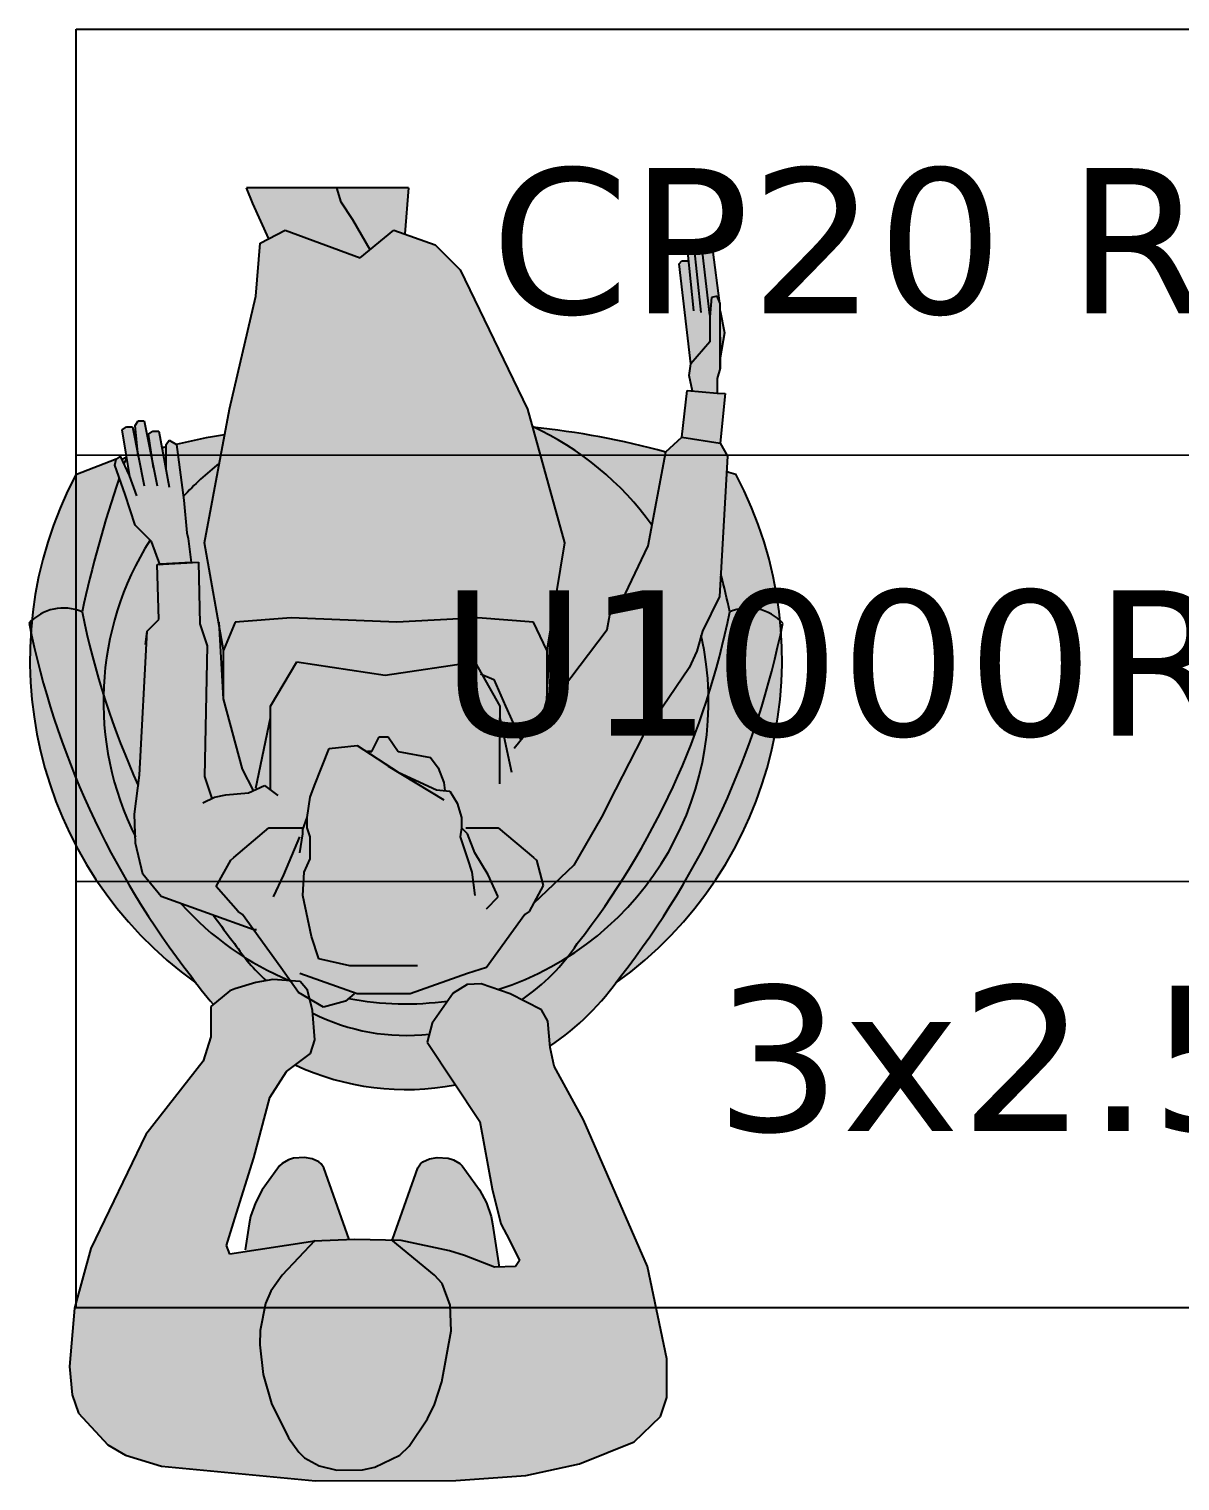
# Model space of a CAD drawing. Header units: millimetres. Extents: x 71819 to 78266, y 23672 to 38445.
# Drawn here: x 74398.6 to 74505.5, y 32981.2 to 33116.1 of the extents above; entities that cross this region are included whole.
import ezdxf
from ezdxf.enums import TextEntityAlignment as Align

# ---------------------------------------------------------------- set-up
doc = ezdxf.new("R2010")
doc.units = ezdxf.units.MM
doc.linetypes.add('ACAD_ISO03W100', pattern=[30, 12, -18])
doc.layers.add('Plan Archi', color=8, linetype='Continuous')
doc.layers.add('PRISES DE COURANT', color=5, linetype='Continuous')
doc.layers.add('STRUCTURE POUTRES', color=5, linetype='ACAD_ISO03W100', lineweight=20)
doc.styles.add('Verdana', font='verdana.ttf')

# ---------------------------------------------------------------- blocks, each defined once
blk = doc.blocks.new('ETIQ ECL')
at = {"color": 6, "linetype": 'ByBlock'}
blk.add_lwpolyline([(-28.092, 19.8), (28.092, 19.8), (28.092, -19.8), (-28.092, -19.8)], close=True, dxfattribs=at)
at = {"layer": 'STRUCTURE POUTRES', "color": 6, "linetype": 'ByBlock'}
for points in [[(-28.092, 19.8), (28.092, 19.8), (28.092, 6.6), (-28.092, 6.6)], [(-28.092, 6.6), (28.092, 6.6), (28.092, -6.6), (-28.092, -6.6)], [(-28.092, -6.6), (28.092, -6.6), (28.092, -19.8), (-28.092, -19.8)]]:
    blk.add_lwpolyline(points, close=True, dxfattribs=at)
at = {"layer": 'STRUCTURE POUTRES', "color": 6, "linetype": 'ByBlock', "style": 'Verdana'}
for tag, p in [('CIRCUIT', (0.326, 10.993)), ('CABLE', (-0.49, -2.078)), ('SECTION', (0.374, -14.321))]:
    blk.add_attdef(tag, text='', height=4.5, dxfattribs=at).set_placement(p, align=Align.CENTER)

msp = doc.modelspace()

# ---------------------------------------------------------------- hatches: boundary and pattern name
at = {"layer": 'Plan Archi', "true_color": 0xffffff}
h = msp.add_hatch(color=7, dxfattribs=at)
h.dxf.hatch_style = 1
h.paths.add_polyline_path([(74414.9, 33068.33), (74416.67, 33058.37), (74417.76, 33060.96), (74422.95, 33061.37), (74432.78, 33060.96), (74440.28, 33061.37), (74445.47, 33060.96), (74446.69, 33058.37), (74448.33, 33068.33), (74444.92, 33080.75), (74438.64, 33093.71), (74436.32, 33096.03), (74432.5, 33097.4), (74429.36, 33094.8), (74422.4, 33097.4), (74420.08, 33096.17), (74419.67, 33091.26), (74417.22, 33080.75)])
h.paths.add_polyline_path([(74432.5, 33097.4), (74433.51, 33097.04), (74433.85, 33101.31), (74427.2, 33101.31), (74427.59, 33099.99), (74428.68, 33098.35), (74430.29, 33095.57)])
h.paths.add_polyline_path([(74429.36, 33094.8), (74430.29, 33095.57), (74428.68, 33098.35), (74427.59, 33099.99), (74427.2, 33101.31), (74418.8, 33101.31), (74419.4, 33099.85), (74420.89, 33096.6), (74422.4, 33097.4)])
h.paths.add_polyline_path([(74459.25, 33078.15), (74462.8, 33077.61), (74463.25, 33082.2), (74462.52, 33082.25), (74459.73, 33082.48)])
h.paths.add_polyline_path([(74462.8, 33084.57), (74462.8, 33087.43), (74462.8, 33087.57), (74462.8, 33090.57), (74462.52, 33091.26), (74461.98, 33091.12), (74461.84, 33089.34), (74461.84, 33087.02), (74460.07, 33084.98), (74459.93, 33083.89), (74460.22, 33082.44), (74462.52, 33082.25), (74462.52, 33083.61)])
h = msp.add_hatch(color=7, dxfattribs=at)
h.dxf.hatch_style = 1
h.paths.add_polyline_path([(74459.66, 33088.39), (74460.07, 33084.98), (74461.84, 33087.02), (74461.84, 33089.34), (74461.98, 33091.12), (74462.52, 33091.26), (74462.7, 33090.82), (74462.12, 33095.35), (74461.71, 33095.35), (74461.43, 33095.35), (74461.3, 33096.17), (74460.89, 33096.17), (74460.34, 33096.17), (74460.43, 33095.35), (74460.34, 33095.35), (74459.8, 33095.35), (74459.88, 33094.53), (74459.25, 33094.53), (74458.98, 33094.26)])
h = msp.add_hatch(color=7, dxfattribs=at)
h.dxf.hatch_style = 1
h.paths.add_polyline_path([(74462.8, 33085.52), (74463.21, 33087.84), (74462.8, 33089.89), (74462.8, 33087.57)])
h = msp.add_hatch(color=7, dxfattribs=at)
h.dxf.hatch_style = 1
h.paths.add_polyline_path([(74409.99, 33068.47), (74410.78, 33066.35), (74413.68, 33066.52), (74413.4, 33068.74), (74413.26, 33069.28), (74412.99, 33072.29), (74412.31, 33077.47), (74411.62, 33077.88), (74411.35, 33077.47), (74411.35, 33077.26, 0.001369), (74410.95, 33077.16), (74410.67, 33078.7), (74410.12, 33078.7), (74409.71, 33078.43), (74410.19, 33075.31), (74409.3, 33079.66), (74408.76, 33079.66), (74408.48, 33079.25), (74408.76, 33076.38), (74408.21, 33079.11), (74407.67, 33079.11), (74407.26, 33078.84), (74407.98, 33074.49), (74407.94, 33074.61), (74407.12, 33076.38), (74406.71, 33076.11), (74406.57, 33075.56), (74407.53, 33072.83), (74408.48, 33069.97)])
h = msp.add_hatch(color=7, dxfattribs=at)
h.dxf.hatch_style = 1
h.paths.add_polyline_path([(74398.88, 33061.14, -0.292249), (74403.55, 33061.93, -0.028149), (74406.99, 33074.36), (74406.57, 33075.56), (74406.71, 33076.11), (74402.96, 33074.66, 0.096549)])
h.paths.add_polyline_path([(74414.11, 33027.46, -0.008687), (74413.63, 33028.15, -0.114135), (74398.79, 33060.05, 0.260508)])
h.paths.add_polyline_path([(74456.47, 33069.97), (74457.75, 33076.78, 0.041394), (74445.55, 33079.05, -0.128467)])
h = msp.add_hatch(color=7, dxfattribs=at)
h.dxf.hatch_style = 1
h.paths.add_polyline_path([(74449.53, 33031.11, -0.020541), (74448.6, 33029.84, 0.263343), (74461.71, 33054.22, -0.090174)], flags=17)
h.paths.add_polyline_path([(74447.1, 33060.8), (74446.69, 33053.86), (74446.35, 33052.57), (74448.06, 33054.68), (74452.29, 33060.28), (74452.56, 33061.64), (74453.38, 33062.32), (74456.11, 33068.06), (74456.47, 33069.97, 0.128467), (74445.55, 33079.05, 0.000565), (74445.38, 33079.07), (74448.33, 33068.33)])
h.paths.add_polyline_path([(74416.67, 33058.37), (74416.67, 33053.86), (74416.29, 33060.52), (74414.9, 33068.33), (74416.28, 33075.72, 0.040509), (74412.94, 33072.64), (74412.99, 33072.29), (74413.26, 33069.28), (74413.4, 33068.74), (74413.68, 33066.52), (74410.53, 33066.33), (74410.67, 33061.23), (74409.58, 33060.14), (74408.89, 33046.77), (74408.41, 33043.13), (74408.51, 33040.44), (74409.18, 33037.57), (74410.89, 33035.48), (74419.48, 33032.38), (74421.99, 33028.89), (74422.86, 33027.67), (74423.8, 33027.59), (74424.48, 33026.79), (74424.69, 33025.95), (74425.95, 33025.21), (74428, 33025.75), (74428.9, 33026.5), (74429.09, 33026.43), (74434, 33026.43), (74439.33, 33028.34), (74441.1, 33028.89), (74444.65, 33033.8), (74445.06, 33034.08), (74445.46, 33034.83), (74449.2, 33038.39), (74451.79, 33042.84), (74453.07, 33045.41), (74455.63, 33050.39), (74459.93, 33056.73), (74460.63, 33058.29), (74461.16, 33060.14), (74462.75, 33063.36), (74463.48, 33076.38), (74462.8, 33077.61), (74459.25, 33078.15), (74457.75, 33076.79), (74456.11, 33068.06), (74453.38, 33062.32), (74452.56, 33061.64), (74452.29, 33060.28), (74448.06, 33054.68), (74446.35, 33052.57), (74446.69, 33053.86), (74446.69, 33058.37), (74445.47, 33060.96), (74440.28, 33061.37), (74432.78, 33060.96), (74422.95, 33061.37), (74417.76, 33060.96)])
h.paths.add_polyline_path([(74432.91, 33047.04), (74431.96, 33047.59), (74429.09, 33049.5)], flags=16)
h.paths.add_polyline_path([(74405.53, 33054.22, 0.03092), (74408.76, 33045.8), (74408.89, 33046.77), (74409.58, 33060.14), (74410.67, 33061.23), (74410.53, 33066.33), (74410.78, 33066.35), (74409.99, 33068.47), (74409.85, 33068.6, 0.136056)])
h.paths.add_polyline_path([(74413.63, 33028.15, 0.035379), (74415.74, 33025.47), (74417.26, 33026.72), (74417.74, 33026.92), (74419.69, 33027.51), (74420.63, 33027.68, -0.038546), (74418.63, 33029.84, -0.068994), (74412.73, 33034.82), (74410.89, 33035.48), (74409.18, 33037.57), (74408.51, 33040.44), (74408.49, 33041.03, -0.122041), (74405.53, 33054.22, -0.027275), (74403.55, 33061.93, 0.292249), (74398.88, 33061.14, 0.007458), (74398.79, 33060.05, 0.114135)])
h.paths.add_polyline_path([(74403.55, 33061.93, 0.027275), (74405.53, 33054.22, -0.136056), (74409.85, 33068.6), (74408.48, 33069.97), (74407.53, 33072.83), (74406.99, 33074.36, 0.028149)])
h.paths.add_polyline_path([(74412.94, 33072.64, -0.040509), (74416.28, 33075.72), (74416.78, 33078.39, 0.015204), (74412.3, 33077.49)])
h.paths.add_polyline_path([(74451.79, 33042.84), (74449.2, 33038.39), (74445.46, 33034.83), (74445.06, 33034.08), (74444.65, 33033.8), (74441.1, 33028.89), (74439.33, 33028.34), (74434, 33026.43), (74429.09, 33026.43), (74428.9, 33026.5), (74428.32, 33026.02, 0.082095), (74437.48, 33025.78), (74437.99, 33026.52), (74439.29, 33027.31), (74440.61, 33027.37), (74442.15, 33026.84, 0.063579), (74448.6, 33029.84, 0.020541), (74449.53, 33031.11, 0.090174), (74461.71, 33054.22, 0.049524), (74461.04, 33059.73), (74460.63, 33058.29), (74459.93, 33056.73), (74455.63, 33050.39), (74453.07, 33045.41)], flags=17)
h.paths.add_polyline_path([(74461.71, 33054.22, 0.027275), (74463.69, 33061.93, 0.007853), (74462.87, 33065.44), (74462.75, 33063.36), (74461.16, 33060.14), (74461.04, 33059.73, -0.049524)])
h.paths.add_polyline_path([(74417.71, 33031.11, 0.020541), (74418.63, 33029.84, 0.04204), (74422.82, 33027.67), (74422.86, 33027.67), (74421.99, 33028.89), (74419.48, 33032.38), (74415.75, 33033.72, 0.011168)], flags=17)
h.paths.add_polyline_path([(74418.63, 33029.84, -0.020541), (74417.71, 33031.11, -0.011168), (74415.75, 33033.72), (74412.73, 33034.82, 0.068994)], flags=17)
h.paths.add_polyline_path([(74408.49, 33041.03), (74408.41, 33043.13), (74408.76, 33045.8, -0.03092), (74405.53, 33054.22, 0.122041)], flags=17)
h.paths.add_polyline_path([(74435.79, 33022.71), (74436.06, 33023.73), (74437.48, 33025.78, -0.082095), (74428.32, 33026.02), (74428, 33025.75), (74425.95, 33025.21), (74424.69, 33025.95), (74424.95, 33024.88), (74424.97, 33024.66, 0.146984)])
h.paths.add_polyline_path([(74442.15, 33026.84), (74443.31, 33026.44), (74444.37, 33025.9, 0.076097), (74448.6, 33029.84, -0.063579)], flags=16)
h.paths.add_polyline_path([(74424.75, 33020.9), (74423.34, 33019.84, 0.159146), (74438.21, 33017.99), (74435.59, 33021.94), (74435.79, 33022.71, -0.146984), (74424.97, 33024.66), (74425.17, 33022.18)])
h = msp.add_hatch(color=7, dxfattribs=at)
h.dxf.hatch_style = 1
h.paths.add_polyline_path([(74468.45, 33060.05, -0.114492), (74453.54, 33028.06, -0.007769), (74453.11, 33027.45, 0.260671)])
h.paths.add_polyline_path([(74468.45, 33060.05, 0.007458), (74468.35, 33061.14, 0.292249), (74463.69, 33061.93, -0.027275), (74461.71, 33054.22, -0.263343), (74448.6, 33029.84, -0.076097), (74444.37, 33025.9), (74446.22, 33024.96), (74446.8, 33023.89), (74446.99, 33021.59, 0.096222), (74453.54, 33028.06, 0.114492)])
h.paths.add_polyline_path([(74464.25, 33074.72, -0.047369), (74463.4, 33074.99), (74462.87, 33065.44, -0.007853), (74463.69, 33061.93, -0.292249), (74468.35, 33061.14, 0.096987)])
h.paths.add_polyline_path([(74453.38, 33062.32), (74452.56, 33061.64), (74452.29, 33060.28), (74448.06, 33054.68), (74444.29, 33050.02), (74442.87, 33053.18), (74441.78, 33055.64), (74440.65, 33056.14), (74440.01, 33057.27), (74431.68, 33056.05), (74423.5, 33057.27), (74421.04, 33053.18), (74421.04, 33052.09), (74421.04, 33049.63), (74421.04, 33045.39), (74420.49, 33045.81), (74418.99, 33045.13), (74416.9, 33044.93), (74415.85, 33044.72), (74415.58, 33044.59), (74414.9, 33046.63), (74415.17, 33058.78), (74414.49, 33060.82), (74414.35, 33066.55), (74410.53, 33066.33), (74410.67, 33061.23), (74409.58, 33060.14), (74408.89, 33046.77), (74408.41, 33043.13), (74408.51, 33040.44), (74409.18, 33037.57), (74410.89, 33035.48), (74419.48, 33032.38), (74421.99, 33028.89), (74422.86, 33027.67), (74423.8, 33027.59), (74424.48, 33026.79), (74424.69, 33025.95), (74425.95, 33025.21), (74428, 33025.75), (74428.9, 33026.5), (74429.09, 33026.43), (74434, 33026.43), (74439.33, 33028.34), (74441.1, 33028.89), (74444.65, 33033.8), (74445.06, 33034.08), (74445.46, 33034.83), (74449.2, 33038.39), (74451.79, 33042.84), (74453.07, 33045.41), (74455.63, 33050.39), (74459.93, 33056.73), (74460.63, 33058.29), (74461.16, 33060.14), (74462.75, 33063.36), (74463.48, 33076.38), (74462.8, 33077.61), (74459.25, 33078.15), (74457.75, 33076.79), (74456.11, 33068.06)])
h.paths.add_polyline_path([(74432.91, 33047.04), (74431.96, 33047.59), (74432.69, 33047.14)], flags=16)
h = msp.add_hatch(color=7, dxfattribs=at)
h.dxf.hatch_style = 1
h.paths.add_polyline_path([(74420.63, 33027.68), (74421.25, 33027.79), (74422.82, 33027.67, -0.04204), (74418.63, 33029.84, 0.038546)])
h = msp.add_hatch(color=7, dxfattribs=at)
h.dxf.hatch_style = 1
h.paths.add_polyline_path([(74425.15, 33003.46), (74417.26, 33002.26), (74416.95, 33003.06), (74417.74, 33005.57), (74419.49, 33011.22), (74420.97, 33016.8), (74422.52, 33019.23), (74424.75, 33020.9), (74425.17, 33022.18), (74424.95, 33024.88), (74424.48, 33026.79), (74423.8, 33027.59), (74421.25, 33027.79), (74419.69, 33027.51), (74417.74, 33026.92), (74417.26, 33026.72), (74415.51, 33025.28), (74415.51, 33022.46), (74414.79, 33020.18), (74409.46, 33013.37), (74404.37, 33002.8), (74402.84, 32997.25), (74402.36, 32991.81), (74402.61, 32989.2), (74403.22, 32987.48), (74405.95, 32984.54), (74407.57, 32983.58), (74410.93, 32982.58), (74425.23, 32981.19), (74438.24, 32981.23), (74444.75, 32981.71), (74449.73, 32982.78), (74454.82, 32984.82), (74457.25, 32987.17), (74457.84, 32988.95), (74457.85, 32992.54), (74456.06, 33001.11), (74450.12, 33014.73), (74447.38, 33019.71), (74447.01, 33021.45), (74446.8, 33023.89), (74446.22, 33024.96), (74443.31, 33026.44), (74440.61, 33027.37), (74439.29, 33027.31), (74437.99, 33026.52), (74436.06, 33023.73), (74435.59, 33021.94), (74440.49, 33014.57), (74441.64, 33008.32), (74442.44, 33005.09), (74443.22, 33003.57), (74444.16, 33001.67), (74443.79, 33001.11), (74441.83, 33001.04), (74439.05, 33002.12), (74437.66, 33002.58), (74433.16, 33003.54), (74428.85, 33003.62), (74425.07, 33003.46)])
h = msp.add_hatch(color=7, dxfattribs=at)
h.dxf.hatch_style = 1
h.paths.add_polyline_path([(74437.81, 32995.15), (74437.74, 32997.51), (74436.98, 32999.52), (74436.26, 33000.31), (74432.32, 33003.55), (74428.85, 33003.62), (74425.18, 33003.46), (74425.06, 33003.44), (74422.12, 33000.31), (74421.07, 32998.82), (74420.58, 32997.69), (74420.09, 32995.17), (74420.05, 32993.83), (74420.37, 32991.08), (74421.13, 32988.39), (74422.71, 32985.19), (74423.68, 32983.86), (74424.21, 32983.34), (74425.57, 32982.59), (74427.21, 32982.19), (74429.58, 32982.22), (74430.74, 32982.47), (74433.05, 32983.58), (74433.91, 32984.42), (74435.61, 32986.95), (74436.26, 32988.29), (74436.94, 32990.39)])
h.paths.add_polyline_path([(74437.66, 33002.58), (74439.05, 33002.12), (74441.83, 33001.04), (74442.26, 33001.05), (74441.66, 33005.09), (74441.53, 33005.75), (74441.09, 33007.02), (74440.45, 33008.23), (74438.84, 33010.47), (74438.61, 33010.69), (74438.02, 33011.02), (74437.55, 33011.17), (74436.53, 33011.25), (74435.8, 33011.13), (74435.2, 33010.85), (74434.96, 33010.65), (74434.73, 33010.27), (74432.36, 33003.55), (74433.16, 33003.54)])
h.paths.add_polyline_path([(74425.06, 33003.44), (74425.08, 33003.46), (74425.07, 33003.46), (74428.35, 33003.59), (74425.99, 33010.27), (74425.76, 33010.65), (74425.53, 33010.85), (74424.92, 33011.13), (74424.19, 33011.25), (74423.18, 33011.17), (74422.71, 33011.02), (74422.11, 33010.69), (74421.89, 33010.47), (74420.27, 33008.23), (74419.64, 33007.02), (74419.19, 33005.75), (74419.06, 33005.09), (74418.68, 33002.47)])

# ---------------------------------------------------------------- linework, layer by layer
at = {"layer": 'Plan Archi'}
for p, q in [((74433.85, 33101.31, 0), (74418.8, 33101.31, 0)), ((74419.4, 33099.85, 0), (74418.8, 33101.31, 0)), ((74427.59, 33099.99, 0), (74427.2, 33101.31, 0)), ((74433.85, 33101.31, 0), (74433.51, 33097.04, 0)), ((74420.9, 33096.58, 0), (74419.4, 33099.85, 0)), ((74428.68, 33098.35, 0), (74427.59, 33099.99, 0)), ((74430.29, 33095.57, 0), (74428.68, 33098.35, 0)), ((74420.08, 33096.17, 0), (74422.4, 33097.4, 0)), ((74422.4, 33097.4, 0), (74429.36, 33094.8, 0)), ((74429.36, 33094.8, 0), (74432.5, 33097.4, 0)), ((74432.5, 33097.4, 0), (74436.32, 33096.03, 0)), ((74419.67, 33091.26, 0), (74420.08, 33096.17, 0)), ((74436.32, 33096.03, 0), (74438.64, 33093.71, 0)), ((74460.34, 33089.89, 0), (74459.8, 33095.35, 0)), ((74459.8, 33095.35, 0), (74460.34, 33095.35, 0)), ((74461.02, 33089.75, 0), (74460.34, 33096.17, 0)), ((74460.34, 33096.17, 0), (74460.89, 33096.17, 0)), ((74460.34, 33095.35, 0), (74460.48, 33095.35, 0)), ((74460.89, 33096.17, 0), (74461.3, 33096.17, 0)), ((74461.84, 33089.48, 0), (74461.16, 33095.35, 0)), ((74461.16, 33095.35, 0), (74461.71, 33095.35, 0)), ((74461.3, 33096.17, 0), (74461.43, 33095.35, 0)), ((74461.71, 33095.35, 0), (74462.12, 33095.35, 0)), ((74462.12, 33095.35, 0), (74462.7, 33090.82, 0)), ((74458.98, 33094.26, 0), (74459.25, 33094.53, 0)), ((74459.66, 33088.39, 0), (74458.98, 33094.26, 0)), ((74459.25, 33094.53, 0), (74459.88, 33094.53, 0)), ((74438.64, 33093.71, 0), (74444.92, 33080.75, 0)), ((74417.22, 33080.75, 0), (74419.67, 33091.26, 0)), ((74462.52, 33091.26, 0), (74461.98, 33091.12, 0)), ((74462.8, 33090.57, 0), (74462.52, 33091.26, 0)), ((74461.98, 33091.12, 0), (74461.84, 33089.34, 0)), ((74462.8, 33087.57, 0), (74462.8, 33090.57, 0)), ((74462.8, 33089.89, 0), (74463.21, 33087.84, 0)), ((74461.84, 33089.48, 0), (74461.84, 33089.48, 0)), ((74461.84, 33089.34, 0), (74461.84, 33087.02, 0)), ((74460.07, 33084.98, 0), (74459.66, 33088.39, 0)), ((74463.21, 33087.84, 0), (74462.8, 33085.52, 0)), ((74462.8, 33084.57, 0), (74462.8, 33087.57, 0)), ((74462.8, 33087.43, 0), (74462.8, 33084.57, 0)), ((74461.84, 33087.02, 0), (74460.07, 33084.98, 0)), ((74459.93, 33083.89, 0), (74460.07, 33084.98, 0)), ((74462.8, 33084.57, 0), (74462.52, 33083.61, 0)), ((74460.22, 33082.44, 0), (74459.93, 33083.89, 0)), ((74462.52, 33083.61, 0), (74462.52, 33082.25, 0)), ((74459.25, 33078.15, 0), (74459.73, 33082.48, 0)), ((74459.73, 33082.48, 0), (74462.52, 33082.25, 0)), ((74462.52, 33082.25, 0), (74463.25, 33082.2, 0)), ((74463.25, 33082.2, 0), (74462.8, 33077.61, 0)), ((74414.9, 33068.33, 0), (74417.22, 33080.75, 0)), ((74444.92, 33080.75, 0), (74448.33, 33068.33, 0)), ((74407.26, 33078.84, 0), (74407.67, 33079.11, 0)), ((74407.67, 33079.11, 0), (74408.21, 33079.11, 0)), ((74408.21, 33079.11, 0), (74409.3, 33073.65, 0)), ((74408.48, 33079.25, 0), (74408.76, 33079.66, 0)), ((74408.76, 33076.38, 0), (74408.48, 33079.25, 0)), ((74408.76, 33079.66, 0), (74409.3, 33079.66, 0)), ((74409.3, 33079.66, 0), (74410.53, 33073.65, 0)), ((74407.98, 33074.49, 0), (74407.26, 33078.84, 0)), ((74409.71, 33078.43, 0), (74410.12, 33078.7, 0)), ((74410.19, 33075.31, 0), (74409.71, 33078.43, 0)), ((74410.12, 33078.7, 0), (74410.67, 33078.7, 0)), ((74410.67, 33078.7, 0), (74411.62, 33073.51, 0)), ((74411.35, 33077.47, 0), (74411.62, 33077.88, 0)), ((74411.62, 33077.88, 0), (74412.31, 33077.47, 0)), ((74457.75, 33076.79, 0), (74459.25, 33078.15, 0)), ((74459.25, 33078.15, 0), (74462.8, 33077.61, 0)), ((74407.12, 33076.38, 0), (74406.71, 33076.11, 0)), ((74407.94, 33074.61, 0), (74407.12, 33076.38, 0)), ((74411.35, 33075.15, 0), (74411.35, 33077.47, 0)), ((74412.31, 33077.47, 0), (74412.99, 33072.29, 0)), ((74456.11, 33068.06, 0), (74457.75, 33076.79, 0)), ((74463.48, 33076.38, 0), (74462.75, 33063.36, 0)), ((74462.8, 33077.61, 0), (74463.48, 33076.38, 0)), ((74406.71, 33076.11, 0), (74402.96, 33074.66, 0)), ((74406.57, 33075.56, 0), (74406.71, 33076.11, 0)), ((74407.53, 33072.83, 0), (74406.57, 33075.56, 0)), ((74408.62, 33072.7, 0), (74407.94, 33074.61, 0)), ((74408.48, 33069.97, 0), (74407.53, 33072.83, 0)), ((74412.99, 33072.29, 0), (74413.26, 33069.28, 0)), ((74409.99, 33068.47, 0), (74408.48, 33069.97, 0)), ((74410.8, 33066.28, 0), (74409.99, 33068.47, 0)), ((74413.26, 33069.28, 0), (74413.4, 33068.74, 0)), ((74413.4, 33068.74, 0), (74413.68, 33066.52, 0)), ((74416.67, 33058.37, 0), (74414.9, 33068.33, 0)), ((74448.33, 33068.33, 0), (74446.69, 33058.37, 0)), ((74453.38, 33062.32, 0), (74456.11, 33068.06, 0)), ((74410.53, 33066.33, 0), (74414.35, 33066.55, 0)), ((74410.67, 33061.23, 0), (74410.53, 33066.33, 0)), ((74413.68, 33066.52, 0), (74410.78, 33066.35, 0)), ((74414.35, 33066.55, 0), (74414.49, 33060.82, 0)), ((74462.75, 33063.36, 0), (74461.16, 33060.14, 0)), ((74452.29, 33060.28, 0), (74452.56, 33061.64, 0)), ((74452.56, 33061.64, 0), (74453.38, 33062.32, 0)), ((74409.58, 33060.14, 0), (74410.67, 33061.23, 0)), ((74414.49, 33060.82, 0), (74415.17, 33058.78, 0)), ((74416.67, 33053.86, 0), (74416.26, 33060.96, 0)), ((74417.76, 33060.96, 0), (74416.67, 33058.37, 0)), ((74422.95, 33061.37, 0), (74417.76, 33060.96, 0)), ((74432.78, 33060.96, 0), (74422.95, 33061.37, 0)), ((74440.28, 33061.37, 0), (74432.78, 33060.96, 0)), ((74445.47, 33060.96, 0), (74440.28, 33061.37, 0)), ((74446.69, 33058.37, 0), (74445.47, 33060.96, 0)), ((74446.69, 33053.86, 0), (74447.1, 33060.96, 0)), ((74448.06, 33054.68, 0), (74452.29, 33060.28, 0)), ((74408.89, 33046.77, 0), (74409.58, 33060.14, 0)), ((74409.44, 33058.91, 0), (74409.58, 33060.14, 0)), ((74461.16, 33060.14, 0), (74460.63, 33058.29, 0)), ((74415.17, 33058.78, 0), (74414.9, 33046.63, 0)), ((74416.67, 33053.86, 0), (74416.67, 33058.37, 0)), ((74446.69, 33058.37, 0), (74446.69, 33053.86, 0)), ((74460.63, 33058.29, 0), (74459.93, 33056.73, 0)), ((74421.04, 33053.18, 0), (74423.5, 33057.27, 0)), ((74423.5, 33057.27, 0), (74431.68, 33056.05, 0)), ((74431.68, 33056.05, 0), (74440.01, 33057.27, 0)), ((74440.01, 33057.27, 0), (74442.33, 33053.18, 0)), ((74440.55, 33056.18, 0), (74441.78, 33055.64, 0)), ((74459.93, 33056.73, 0), (74455.63, 33050.39, 0)), ((74441.78, 33055.64, 0), (74442.87, 33053.18, 0)), ((74418.45, 33047.31, 0), (74416.67, 33053.86, 0)), ((74443.68, 33049.26, 0), (74448.06, 33054.68, 0)), ((74446.69, 33053.86, 0), (74446.35, 33052.57, 0)), ((74421.04, 33052.09, 0), (74421.04, 33053.18, 0)), ((74442.33, 33053.18, 0), (74442.33, 33052.09, 0)), ((74442.87, 33053.18, 0), (74444.29, 33050.02, 0)), ((74419.67, 33045.54, 0), (74421.04, 33052.09, 0)), ((74421.04, 33049.63, 0), (74421.04, 33052.09, 0)), ((74442.33, 33049.63, 0), (74442.33, 33052.09, 0)), ((74442.33, 33052.09, 0), (74443.42, 33047.04, 0)), ((74421.04, 33045.4, 0), (74421.04, 33049.63, 0)), ((74426.5, 33049.22, 0), (74429.09, 33049.5, 0)), ((74429.09, 33049.5, 0), (74432.91, 33047.04, 0)), ((74429.09, 33049.5, 0), (74431.96, 33047.59, 0)), ((74430.46, 33048.95, 0), (74431.14, 33050.31, 0)), ((74431.14, 33050.31, 0), (74431.96, 33050.31, 0)), ((74431.96, 33050.31, 0), (74432.91, 33048.95, 0)), ((74442.33, 33045.95, 0), (74442.33, 33049.63, 0)), ((74455.63, 33050.39, 0), (74453.07, 33045.41, 0)), ((74425.13, 33045.81, 0), (74426.5, 33049.22, 0)), ((74430.46, 33048.95, 0), (74430.05, 33048.95, 0)), ((74430.05, 33048.95, 0), (74430.05, 33048.95, 0)), ((74430.05, 33048.95, 0), (74430.46, 33048.95, 0)), ((74432.91, 33048.95, 0), (74435.91, 33048.4, 0)), ((74435.91, 33048.4, 0), (74436.6, 33047.45, 0)), ((74408.41, 33043.13, 0), (74408.89, 33046.77, 0)), ((74419.46, 33045.34, 0), (74418.45, 33047.31, 0)), ((74431.96, 33047.59, 0), (74432.91, 33047.04, 0)), ((74431.96, 33047.59, 0), (74437.14, 33044.45, 0)), ((74432.91, 33047.04, 0), (74436.46, 33045.4, 0)), ((74436.6, 33047.45, 0), (74437.14, 33046.08, 0)), ((74414.9, 33046.63, 0), (74415.58, 33044.58, 0)), ((74418.99, 33045.13, 0), (74420.49, 33045.81, 0)), ((74420.49, 33045.81, 0), (74421.72, 33044.86, 0)), ((74424.72, 33044.72, 0), (74425.13, 33045.81, 0)), ((74436.46, 33045.4, 0), (74437.69, 33045.27, 0)), ((74437.14, 33046.08, 0), (74437.23, 33045.32, 0)), ((74453.07, 33045.41, 0), (74451.79, 33042.84, 0)), ((74414.77, 33044.19, 0), (74415.85, 33044.72, 0)), ((74415.85, 33044.72, 0), (74416.9, 33044.93, 0)), ((74416.9, 33044.93, 0), (74418.99, 33045.13, 0)), ((74424.45, 33042.81, 0), (74424.72, 33044.72, 0)), ((74437.69, 33045.27, 0), (74438.37, 33044.17, 0)), ((74438.37, 33044.17, 0), (74438.78, 33042.81, 0)), ((74408.51, 33040.44, 0), (74408.41, 33043.13, 0)), ((74424.04, 33041.72, 0), (74424.45, 33042.81, 0)), ((74424.45, 33041.85, 0), (74424.45, 33042.81, 0)), ((74438.78, 33042.81, 0), (74438.78, 33041.85, 0)), ((74451.79, 33042.84, 0), (74449.2, 33038.39, 0)), ((74417.63, 33039.12, 0), (74420.9, 33041.85, 0)), ((74420.9, 33041.85, 0), (74424.04, 33041.85, 0)), ((74423.77, 33039.53, 0), (74424.04, 33041.31, 0)), ((74424.04, 33041.31, 0), (74424.04, 33041.72, 0)), ((74424.72, 33041.04, 0), (74424.45, 33041.85, 0)), ((74438.78, 33041.85, 0), (74438.64, 33041.04, 0)), ((74439.33, 33041.31, 0), (74438.78, 33041.85, 0)), ((74439.19, 33041.85, 0), (74442.19, 33041.85, 0)), ((74440.01, 33039.53, 0), (74439.33, 33041.31, 0)), ((74442.19, 33041.85, 0), (74445.47, 33039.12, 0)), ((74409.18, 33037.57, 0), (74408.51, 33040.44, 0)), ((74422.27, 33037.49, 0), (74423.77, 33041.04, 0)), ((74424.72, 33038.99, 0), (74424.72, 33041.04, 0)), ((74438.64, 33041.04, 0), (74439.33, 33038.99, 0)), ((74415.99, 33036.4, 0), (74417.35, 33038.85, 0)), ((74417.35, 33038.85, 0), (74417.63, 33039.12, 0)), ((74424.18, 33037.76, 0), (74424.72, 33038.99, 0)), ((74439.33, 33038.99, 0), (74439.73, 33037.76, 0)), ((74441.24, 33037.49, 0), (74440.01, 33039.53, 0)), ((74445.47, 33039.12, 0), (74445.74, 33038.85, 0)), ((74445.74, 33038.85, 0), (74446.35, 33036.51, 0)), ((74410.89, 33035.48, 0), (74409.18, 33037.57, 0)), ((74421.31, 33035.44, 0), (74422.27, 33037.49, 0)), ((74424.04, 33035.58, 0), (74424.18, 33037.76, 0)), ((74439.73, 33037.76, 0), (74440.01, 33035.58, 0)), ((74442.19, 33035.44, 0), (74441.24, 33037.49, 0)), ((74449.2, 33038.39, 0), (74445.46, 33034.83, 0)), ((74418.04, 33034.08, 0), (74415.99, 33036.4, 0)), ((74446.35, 33036.51, 0), (74445.06, 33034.08, 0)), ((74419.48, 33032.38, 0), (74410.89, 33035.48, 0)), ((74424.86, 33031.76, 0), (74424.04, 33035.58, 0)), ((74441.1, 33034.35, 0), (74442.19, 33035.44, 0)), ((74418.45, 33033.8, 0), (74418.04, 33034.08, 0)), ((74421.99, 33028.89, 0), (74418.45, 33033.8, 0)), ((74444.65, 33033.8, 0), (74441.1, 33028.89, 0)), ((74445.06, 33034.08, 0), (74444.65, 33033.8, 0)), ((74419.75, 33032.38, 0), (74419.48, 33032.38, 0)), ((74425.54, 33029.71, 0), (74424.86, 33031.76, 0)), ((74428.41, 33029.03, 0), (74425.54, 33029.71, 0)), ((74423.63, 33026.57, 0), (74421.99, 33028.89, 0)), ((74429.09, 33026.43, 0), (74423.77, 33028.34, 0)), ((74434.69, 33029.03, 0), (74428.41, 33029.03, 0)), ((74439.33, 33028.34, 0), (74434, 33026.43, 0)), ((74441.1, 33028.89, 0), (74439.33, 33028.34, 0)), ((74417.26, 33026.72, -78.14), (74415.51, 33025.28, -78.14)), ((74417.74, 33026.92, -78.14), (74417.26, 33026.72, -78.14)), ((74419.69, 33027.51, -78.14), (74417.74, 33026.92, -78.14)), ((74421.25, 33027.79, -78.14), (74419.69, 33027.51, -78.14)), ((74423.8, 33027.59, -78.14), (74421.25, 33027.79, -78.14)), ((74425.95, 33025.21, 0), (74423.63, 33026.57, 0)), ((74424.48, 33026.79, -78.14), (74423.8, 33027.59, -78.14)), ((74424.95, 33024.88, -78.14), (74424.48, 33026.79, -78.14)), ((74437.99, 33026.52, -78.14), (74436.06, 33023.73, -78.14)), ((74439.29, 33027.31, -78.14), (74437.99, 33026.52, -78.14)), ((74440.61, 33027.37, -78.14), (74439.29, 33027.31, -78.14)), ((74443.31, 33026.44, -78.14), (74440.61, 33027.37, -78.14)), ((74415.51, 33025.28, -78.14), (74415.51, 33022.46, -78.14)), ((74428, 33025.75, 0), (74425.95, 33025.21, 0)), ((74428.82, 33026.43, 0), (74428, 33025.75, 0)), ((74434, 33026.43, 0), (74429.09, 33026.43, 0)), ((74446.22, 33024.96, -78.14), (74443.31, 33026.44, -78.14)), ((74425.17, 33022.18, -78.14), (74424.95, 33024.88, -78.14)), ((74446.8, 33023.89, -78.14), (74446.22, 33024.96, -78.14)), ((74447.01, 33021.45, -78.14), (74446.8, 33023.89, -78.14)), ((74415.51, 33022.46, -78.14), (74414.79, 33020.18, -78.14)), ((74436.06, 33023.73, -78.14), (74435.59, 33021.94, -78.14)), ((74424.75, 33020.9, -78.14), (74425.17, 33022.18, -78.14)), ((74435.59, 33021.94, -78.14), (74440.49, 33014.57, -78.14)), ((74447.38, 33019.71, -78.14), (74447.01, 33021.45, -78.14)), ((74414.79, 33020.18, -78.14), (74409.46, 33013.37, -78.14)), ((74422.52, 33019.23, -78.14), (74424.75, 33020.9, -78.14)), ((74420.97, 33016.8, -78.14), (74422.52, 33019.23, -78.14)), ((74450.12, 33014.73, -78.14), (74447.38, 33019.71, -78.14)), ((74419.49, 33011.22, -78.14), (74420.97, 33016.8, -78.14)), ((74440.49, 33014.57, -78.14), (74441.64, 33008.32, -78.14)), ((74456.06, 33001.11, -78.14), (74450.12, 33014.73, -78.14)), ((74409.46, 33013.37, -78.14), (74404.37, 33002.8, -78.14)), ((74417.74, 33005.57, -78.14), (74419.49, 33011.22, -78.14)), ((74421.89, 33010.47, -78.14), (74420.27, 33008.23, -78.14)), ((74422.11, 33010.69, -78.14), (74421.89, 33010.47, -78.14)), ((74422.71, 33011.02, -78.14), (74422.11, 33010.69, -78.14)), ((74423.18, 33011.17, -78.14), (74422.71, 33011.02, -78.14)), ((74424.19, 33011.25, -78.14), (74423.18, 33011.17, -78.14)), ((74424.92, 33011.13, -78.14), (74424.19, 33011.25, -78.14)), ((74425.53, 33010.85, -78.14), (74424.92, 33011.13, -78.14)), ((74425.76, 33010.65, -78.14), (74425.53, 33010.85, -78.14)), ((74425.99, 33010.27, -78.14), (74425.76, 33010.65, -78.14)), ((74434.73, 33010.27, -78.14), (74434.96, 33010.65, -78.14)), ((74434.96, 33010.65, -78.14), (74435.2, 33010.85, -78.14)), ((74435.2, 33010.85, -78.14), (74435.8, 33011.13, -78.14)), ((74435.8, 33011.13, -78.14), (74436.53, 33011.25, -78.14)), ((74436.53, 33011.25, -78.14), (74437.55, 33011.17, -78.14)), ((74437.55, 33011.17, -78.14), (74438.02, 33011.02, -78.14)), ((74438.02, 33011.02, -78.14), (74438.61, 33010.69, -78.14)), ((74438.61, 33010.69, -78.14), (74438.84, 33010.47, -78.14)), ((74438.84, 33010.47, -78.14), (74440.45, 33008.23, -78.14)), ((74428.34, 33003.62, -78.14), (74425.99, 33010.27, -78.14)), ((74432.38, 33003.62, -78.14), (74434.73, 33010.27, -78.14)), ((74420.27, 33008.23, -78.14), (74419.64, 33007.02, -78.14)), ((74440.45, 33008.23, -78.14), (74441.09, 33007.02, -78.14)), ((74441.64, 33008.32, -78.14), (74442.44, 33005.09, -78.14)), ((74419.64, 33007.02, -78.14), (74419.19, 33005.75, -78.14)), ((74441.09, 33007.02, -78.14), (74441.53, 33005.75, -78.14)), ((74416.95, 33003.06, -78.14), (74417.74, 33005.57, -78.14)), ((74419.06, 33005.09, -78.14), (74418.7, 33002.66, -78.14)), ((74419.19, 33005.75, -78.14), (74419.06, 33005.09, -78.14)), ((74441.53, 33005.75, -78.14), (74441.66, 33005.09, -78.14)), ((74441.66, 33005.09, -78.14), (74442.26, 33001.05, -78.14)), ((74442.44, 33005.09, -78.14), (74443.22, 33003.57, -78.14)), ((74428.85, 33003.62, -78.14), (74425.07, 33003.46, -78.14)), ((74433.16, 33003.54, -78.14), (74428.85, 33003.62, -78.14)), ((74436.26, 33000.31, -78.14), (74432.24, 33003.62, -78.14)), ((74443.22, 33003.57, -78.14), (74444.16, 33001.67, -78.14)), ((74404.37, 33002.8, -78.14), (74402.84, 32997.25, -78.14)), ((74417.26, 33002.26, -78.14), (74416.95, 33003.06, -78.14)), ((74425.15, 33003.46, -78.14), (74417.26, 33002.26, -78.14)), ((74425.15, 33003.54, -78.14), (74422.12, 33000.31, -78.14)), ((74425.07, 33003.46, -78.14), (74425.15, 33003.46, -78.14)), ((74437.66, 33002.58, -78.14), (74433.16, 33003.54, -78.14)), ((74439.05, 33002.12, -78.14), (74437.66, 33002.58, -78.14)), ((74441.83, 33001.04, -78.14), (74439.05, 33002.12, -78.14)), ((74443.79, 33001.11, -78.14), (74441.83, 33001.04, -78.14)), ((74444.16, 33001.67, -78.14), (74443.79, 33001.11, -78.14)), ((74457.85, 32992.54, -78.14), (74456.06, 33001.11, -78.14)), ((74422.12, 33000.31, -78.14), (74421.07, 32998.82, -78.14)), ((74436.98, 32999.52, -78.14), (74436.26, 33000.31, -78.14)), ((74437.74, 32997.51, -78.14), (74436.98, 32999.52, -78.14)), ((74421.07, 32998.82, -78.14), (74420.58, 32997.69, -78.14)), ((74402.84, 32997.25, -78.14), (74402.36, 32991.81, -78.14)), ((74420.58, 32997.69, -78.14), (74420.09, 32995.17, -78.14)), ((74437.81, 32995.15, -78.14), (74437.74, 32997.51, -78.14)), ((74420.09, 32995.17, -78.14), (74420.05, 32993.83, -78.14)), ((74436.94, 32990.39, -78.14), (74437.81, 32995.15, -78.14)), ((74420.05, 32993.83, -78.14), (74420.37, 32991.08, -78.14)), ((74402.36, 32991.81, -78.14), (74402.61, 32989.2, -78.14)), ((74457.84, 32988.95, -78.14), (74457.85, 32992.54, -78.14)), ((74420.37, 32991.08, -78.14), (74421.13, 32988.39, -78.14)), ((74436.26, 32988.29, -78.14), (74436.94, 32990.39, -78.14)), ((74402.61, 32989.2, -78.14), (74403.22, 32987.48, -78.14)), ((74457.25, 32987.17, -78.14), (74457.84, 32988.95, -78.14)), ((74403.22, 32987.48, -78.14), (74405.95, 32984.54, -78.14)), ((74421.13, 32988.39, -78.14), (74422.71, 32985.19, -78.14)), ((74435.61, 32986.95, -78.14), (74436.26, 32988.29, -78.14)), ((74433.91, 32984.42, -78.14), (74435.61, 32986.95, -78.14)), ((74454.82, 32984.82, -78.14), (74457.25, 32987.17, -78.14)), ((74422.71, 32985.19, -78.14), (74423.68, 32983.86, -78.14)), ((74449.73, 32982.78, -78.14), (74454.82, 32984.82, -78.14)), ((74405.95, 32984.54, -78.14), (74407.57, 32983.58, -78.14)), ((74407.57, 32983.58, -78.14), (74410.93, 32982.58, -78.14)), ((74423.68, 32983.86, -78.14), (74424.21, 32983.34, -78.14)), ((74424.21, 32983.34, -78.14), (74425.57, 32982.59, -78.14)), ((74430.74, 32982.47, -78.14), (74433.05, 32983.58, -78.14)), ((74433.05, 32983.58, -78.14), (74433.91, 32984.42, -78.14)), ((74410.93, 32982.58, -78.14), (74425.23, 32981.19, -78.14)), ((74425.57, 32982.59, -78.14), (74427.21, 32982.19, -78.14)), ((74427.21, 32982.19, -78.14), (74429.58, 32982.22, -78.14)), ((74429.58, 32982.22, -78.14), (74430.74, 32982.47, -78.14)), ((74444.75, 32981.71, -78.14), (74449.73, 32982.78, -78.14)), ((74425.23, 32981.19, -78.14), (74438.24, 32981.23, -78.14)), ((74438.24, 32981.23, -78.14), (74444.75, 32981.71, -78.14))]:
    msp.add_line(p, q, dxfattribs=at)
at = {"layer": 'Plan Archi', "extrusion": (0.092199, 0.995741, 0)}
msp.add_line((74398.62, 33060.88, 0.02), (74398.86, 33060.86, 0.07), dxfattribs=at)
at = {"layer": 'Plan Archi'}
for centre, radius, start, end in [((74433.62, 33053.61, 0), 28.1, 35.5913, 65.2963), ((74429.3, 33004.38, 0.02), 75.06, 99.6082, 103.1074), ((74437.93, 33004.38, 0.02), 75.06, 74.6932, 84.304), ((74429.3, 33004.38, 0.02), 75.06, 103.8404, 104.1542), ((74429.3, 33004.38, 0.02), 75.06, 106.7407, 107.0976), ((74515.56, 33037.58, 0.02), 114.63, 160.2871, 160.5932), ((74433.62, 33053.61, 0), 28.1, 128.1005, 137.3795), ((74435.6, 33057.46, 0), 36.9, 152.2084, 234.3826), ((74515.56, 33037.58, 0.02), 114.63, 161.2862, 167.7358), ((74431.64, 33057.46, 0.07), 36.9, 305.5824, 27.8909), ((74465.23, 33079.33, 0.02), 4.71, 247.1338, 257.9818), ((74433.62, 33053.61, 0), 28.1, 147.7641, 206.5878), ((74351.68, 33037.58, 0.02), 114.63, 12.2642, 14.064), ((74401.83, 33057.89, 0.02), 4.39, 67.0168, 137.0393), ((74475.17, 33076.17, 0.02), 73.02, 191.2453, 204.5788), ((74392.07, 33076.17, 0.02), 73.02, 321.8948, 348.7547), ((74465.4, 33057.89, 0.02), 4.39, 42.9607, 112.9832), ((74475.17, 33076.17, 0.02), 78.06, 191.2959, 218.0475), ((74392.07, 33076.17, 0.02), 78.06, 321.9525, 348.7041), ((74433.62, 33053.61, 0), 28.1, 287.6788, 12.5851), ((74433.62, 33053.61, 0), 28.1, 221.9822, 247.5117), ((74475.17, 33076.17, 0), 73.02, 215.5458, 218.1052), ((74433.62, 33041.69, 0), 19.11, 213.6344, 227.1711), ((74433.62, 33041.69, 0.02), 19.11, 304.2519, 326.3656), ((74433.61, 33041.69, 0), 24.14, 213.921, 222.2149), ((74433.61, 33041.69, 0.02), 24.14, 303.6564, 325.6411), ((74433.62, 33053.61, 0), 28.1, 259.1255, 277.8981), ((74433.62, 33041.69, 0), 19.11, 243.0859, 276.5325), ((74433.61, 33041.69, 0), 24.14, 244.8088, 280.9791)]:
    msp.add_arc(centre, radius, start, end, dxfattribs=at)

# ---------------------------------------------------------------- block references
at = {"layer": 'PRISES DE COURANT', "color": 6, "linetype": 'ByBlock', "xscale": 3, "yscale": 3, "zscale": 3}
msp.add_blockref('ETIQ ECL', (74487.28, 33056.67), dxfattribs=at).add_auto_attribs({'SECTION': '3x2.5', 'CABLE': 'U1000R2V', 'CIRCUIT': 'CP20 RDC'})

doc.saveas('drawing.dxf')
